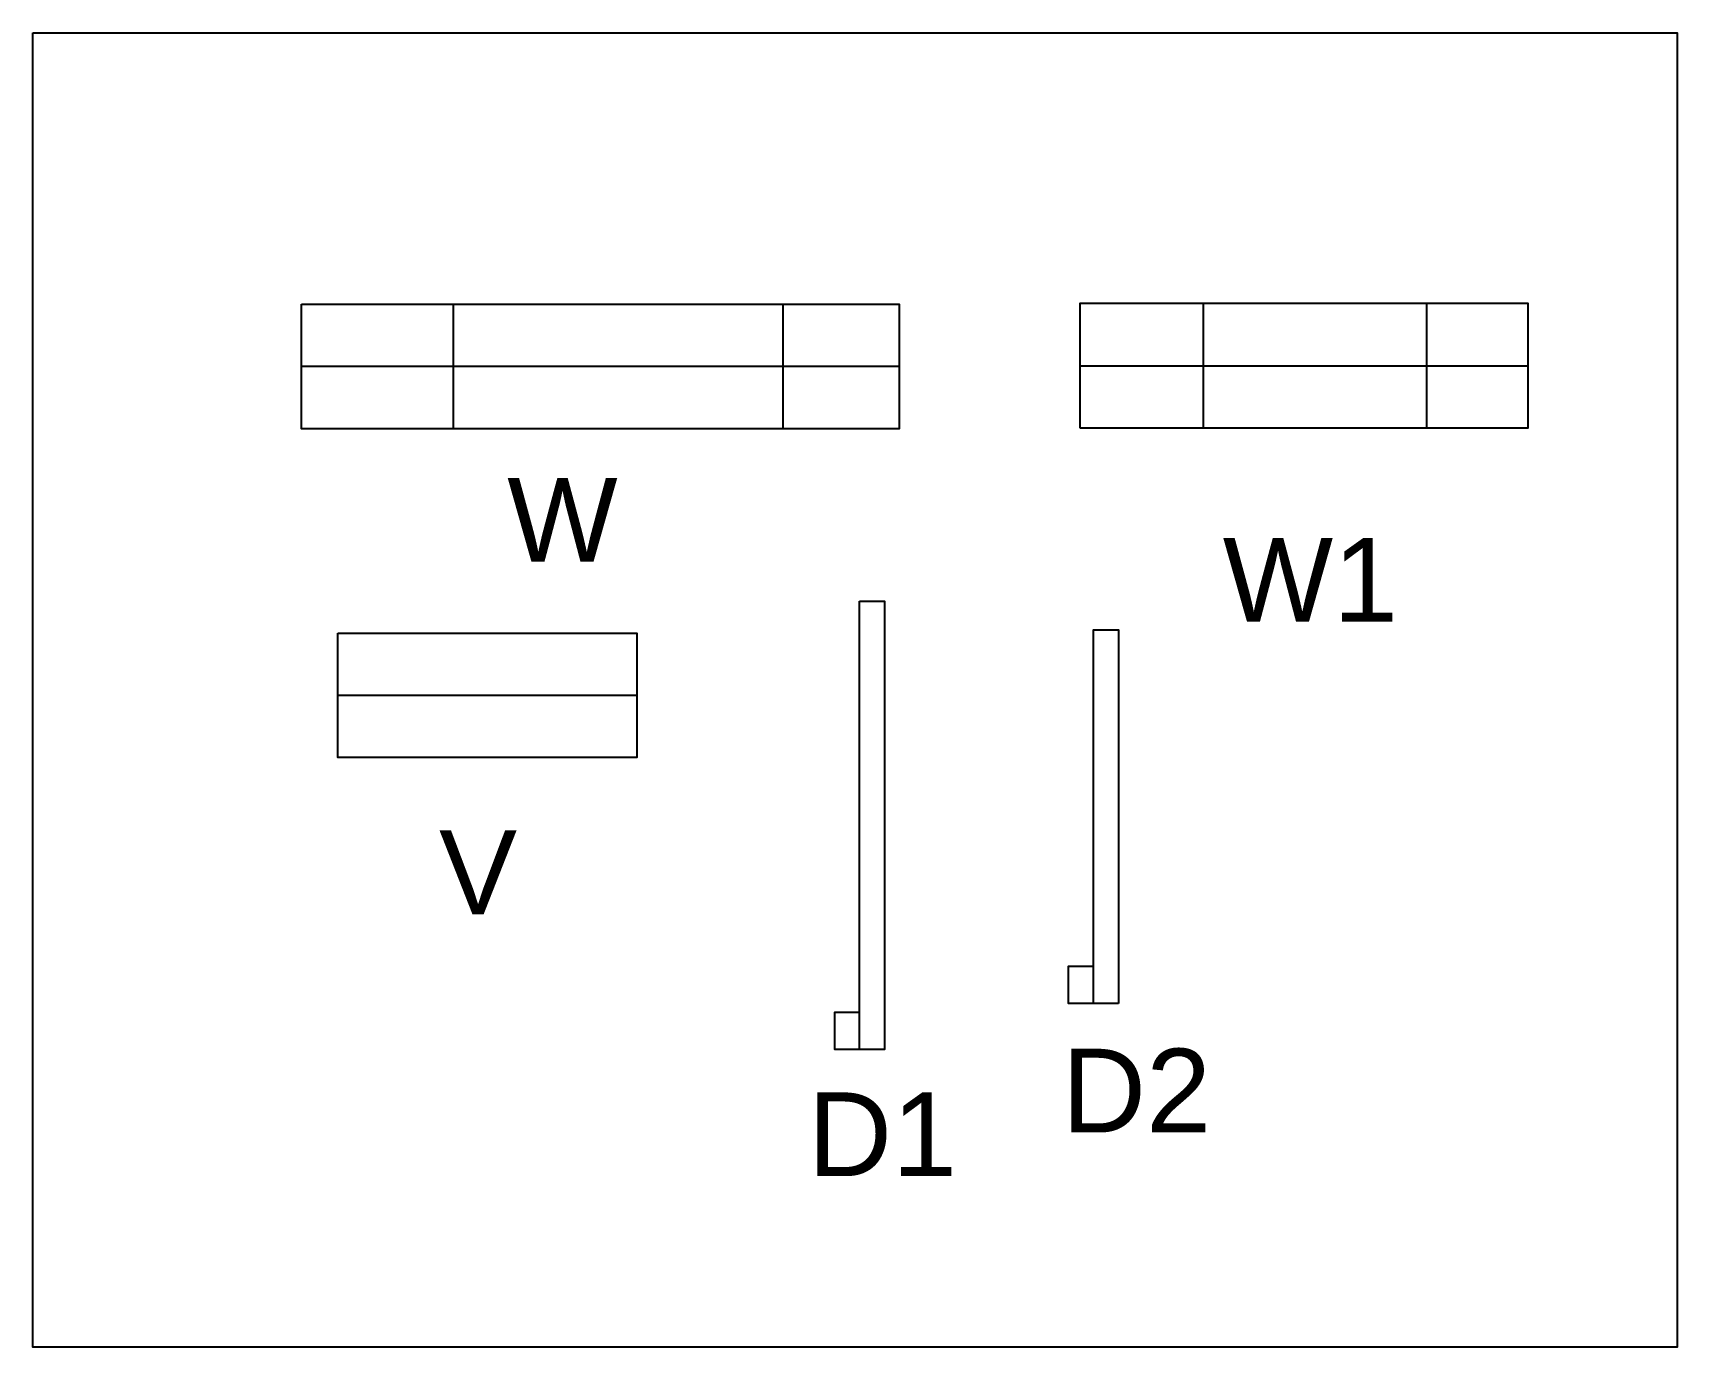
# Model space of a CAD drawing. Header units: inches. Extents: x -19338 to 10560, y -12 to 4973.
# Drawn here: x 2906.1 to 3038.1, y 2180.5 to 2286 of the extents above; entities that cross this region are included whole.
import ezdxf

# ---------------------------------------------------------------- set-up
doc = ezdxf.new("R2010")
doc.units = ezdxf.units.IN
doc.header["$MEASUREMENT"] = 0
for name, color, linetype in [('D1', 231, 'Continuous'), ('D2', 31, 'Continuous'), ('V', 150, 'Continuous'), ('W', 70, 'Continuous'), ('W1', 120, 'Continuous')]:
    doc.layers.add(name, color=color, linetype=linetype)
doc.styles.get("Standard").update_dxf_attribs({"font": 'arial.ttf'})

msp = doc.modelspace()

# ---------------------------------------------------------------- linework, layer by layer
msp.add_lwpolyline([(2906.069, 2286.043), (3038.083, 2286.043), (3038.083, 2180.518), (2906.069, 2180.518)], close=True)
at = {"layer": 'D1'}
msp.add_lwpolyline([(2972.449, 2240.42), (2974.449, 2240.42), (2974.449, 2204.42), (2972.449, 2204.42)], close=True, dxfattribs=at)
msp.add_lwpolyline([(2972.449, 2204.42), (2970.449, 2204.42), (2970.449, 2207.42), (2972.449, 2207.42)], dxfattribs=at)
at = {"layer": 'D2'}
msp.add_lwpolyline([(2993.228, 2208.104), (2991.228, 2208.104), (2991.228, 2238.104), (2993.228, 2238.104)], close=True, dxfattribs=at)
msp.add_lwpolyline([(2991.228, 2208.104), (2989.228, 2208.104), (2989.228, 2211.104), (2991.228, 2211.104)], dxfattribs=at)
at = {"layer": 'V'}
msp.add_line((2954.551, 2232.849), (2930.551, 2232.849), dxfattribs=at)
msp.add_lwpolyline([(2930.551, 2237.849), (2954.551, 2237.849), (2954.551, 2227.849), (2930.551, 2227.849)], close=True, dxfattribs=at)
at = {"layer": 'W'}
for p, q in [((2939.809, 2264.258), (2939.809, 2254.258)), ((2966.271, 2264.258), (2966.271, 2254.258)), ((2975.625, 2259.258), (2927.625, 2259.258))]:
    msp.add_line(p, q, dxfattribs=at)
msp.add_lwpolyline([(2927.625, 2264.258), (2975.625, 2264.258), (2975.625, 2254.258), (2927.625, 2254.258)], close=True, dxfattribs=at)
at = {"layer": 'W1'}
for p, q in [((3000.02, 2264.318), (3000.02, 2254.318)), ((3017.958, 2264.318), (3017.958, 2254.318)), ((2990.126, 2259.318), (3026.126, 2259.318))]:
    msp.add_line(p, q, dxfattribs=at)
msp.add_lwpolyline([(2990.126, 2254.318), (3026.126, 2254.318), (3026.126, 2264.318), (2990.126, 2264.318)], close=True, dxfattribs=at)

# ---------------------------------------------------------------- texts
at = {"layer": 'D1', "insert": (2968.274, 2200.973), "char_height": 6.72, "attachment_point": 1}
msp.add_mtext_dynamic_manual_height_columns('D1', width=2233.69028, gutter_width=33.6, heights=[0], dxfattribs=at)
at = {"layer": 'D2', "insert": (2988.666, 2204.478), "char_height": 6.72, "attachment_point": 1}
msp.add_mtext_dynamic_manual_height_columns('D2', width=2233.69028, gutter_width=33.6, heights=[0], dxfattribs=at)
at = {"layer": 'V', "insert": (2938.681, 2222), "char_height": 6.72, "attachment_point": 1}
msp.add_mtext_dynamic_manual_height_columns('V', width=2233.69028, gutter_width=33.6, heights=[0], dxfattribs=at)
at = {"layer": 'W', "insert": (2944.155, 2250.293), "char_height": 6.72, "attachment_point": 1}
msp.add_mtext_dynamic_manual_height_columns('W', width=2233.69028, gutter_width=33.6, heights=[0], dxfattribs=at)
at = {"layer": 'W1', "insert": (3001.603, 2245.492), "char_height": 6.72, "attachment_point": 1}
msp.add_mtext_dynamic_manual_height_columns('W1', width=2233.69028, gutter_width=33.6, heights=[0], dxfattribs=at)

doc.saveas('drawing.dxf')
